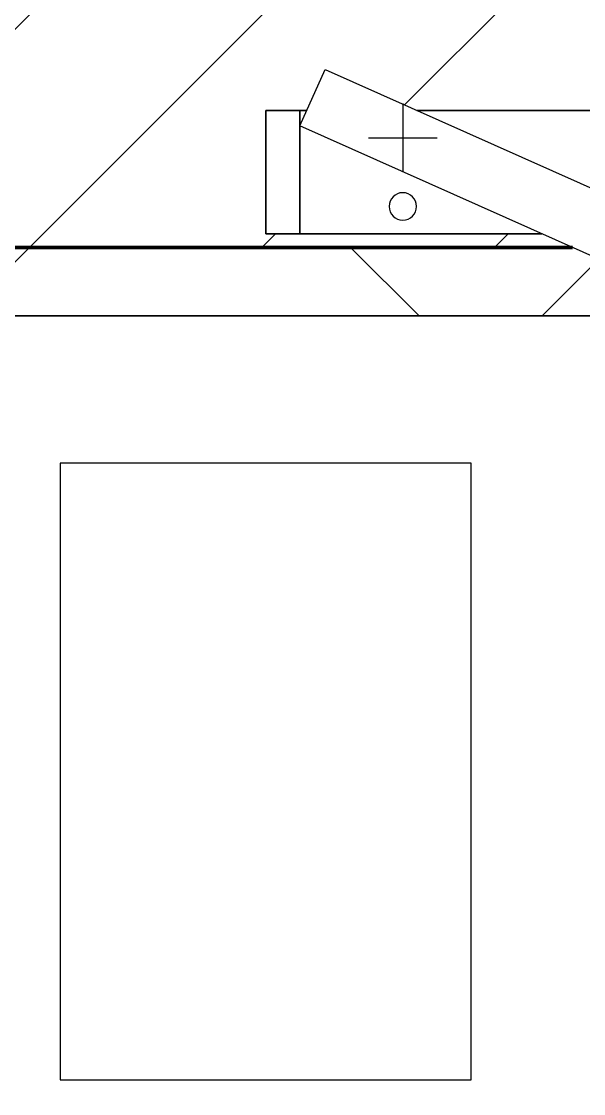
# Model space of a CAD drawing. Header units: millimetres. Extents: x -795739 to -715748, y -34378 to 22353.
# Drawn here: x -742161 to -741750, y 7327 to 8109 of the extents above; entities that cross this region are included whole.
import ezdxf
from ezdxf.xclip import XClip

# ---------------------------------------------------------------- set-up
doc = ezdxf.new("R2010")
doc.units = ezdxf.units.MM
doc.header["$XCLIPFRAME"] = 0
doc.layers.add('000 - WIPEOUT', color=250, linetype='Continuous')
doc.layers.add('A11_ALU.SOLID SHEET', color=2, linetype='Continuous')
for name, color, linetype, lineweight in [('A-DOOR', 3, 'Continuous', 25), ('A-DOOR-E', 2, 'Continuous', 25), ('A-GLAZ-CURT', 2, 'Continuous', 9), ('A-WALL', 5, 'Continuous', 35), ('A-WALL-FNSH', 2, 'Continuous', 35), ('A-WALL-PATT', 1, 'Continuous', 9)]:
    doc.layers.add(name, color=color, linetype=linetype, lineweight=lineweight)

# ---------------------------------------------------------------- blocks, each defined once
blk = doc.blocks.new('DPA_AC-SG-PI - A2_1200x2000 mm-12153081-4282-01 ENLARGED LOWER PLATFORM LEVEL - REFLECTED CEILING PLAN - SHEET 3')
at = {"layer": 'A-DOOR', "lineweight": 35}
for p, q in [((-575, 0), (-600, 0)), ((-600, 0), (-600, -90)), ((-575, -90), (-575, 0)), ((-600, -90), (-575, -90))]:
    blk.add_line(p, q, dxfattribs=at)
at = {"layer": 'A-DOOR', "lineweight": 25}
for p, q in [((-500, 5), (-500, -45)), ((-525, -20), (-475, -20))]:
    blk.add_line(p, q, dxfattribs=at)
for start, end in [(0, 180), (180, 0)]:
    blk.add_arc((-500, -70), 10, start, end, dxfattribs=at)
at = {"layer": 'A-DOOR-E'}
for p, q in [((-575, -11.13), (-556.64, 29.95)), ((-556.64, 29.95), (522.81, -452.33)), ((-600, 0), (-570.03, 0)), ((-600, -90), (-600, 0)), ((-575, 0), (-575, -90)), ((-570.03, 0), (-575, 0)), ((-489.61, 0), (600, 0)), ((575, 0), (-489.61, 0)), ((504.45, -493.42), (-575, -11.13)), ((-398.48, -90), (-600, -90)), ((-575, -90), (-398.48, -90))]:
    blk.add_line(p, q, dxfattribs=at)
blk = doc.blocks.new('PPLS-PP19_Custom Tile Pattern - Custom Tile Pattern-V52-4282-01 ENLARGED LOWER PLATFORM LEVEL - REFLECTED CEILING PLAN - SHEET 3')
at = {"layer": 'A-GLAZ-CURT'}
for p, q in [((-35.81, 0), (300, 0)), ((300, 0), (-35.81, 0)), ((195.99, 0), (201.89, 0)), ((201.89, 0), (195.99, 0)), ((202.06, 0), (213.31, 0)), ((213.31, 0), (202.06, 0)), ((230.06, 0), (300, 0)), ((76.1, -50), (300, -50)), ((300, -50), (76.1, -50))]:
    blk.add_line(p, q, dxfattribs=at)
for points, knots in [([(76.63, 0), (74.8, 0), (67.65, 0), (53.52, 0), (37, 0), (24.07, 0), (12.82, 0), (-2.9, 0), (-20.62, 0), (-30.05, 0), (-35.09, 0), (-35.78, 0)], [-3095.572228, -3095.572228, -3095.572228, -3095.572228, -2950.589685, -2634.532728, -2313.748533, -2106.613311, -1925.670641, -1617.263037, -1290.787923, -1039.307308, -1000.285926, -1000.285926, -1000.285926, -1000.285926]), ([(-30.52, 0), (-27.11, 0), (-17.83, 0), (5.99, 0), (22.06, 0), (37.44, 0), (45.92, 0), (57.76, 0), (64.47, 0), (72.74, 0), (75.22, 0), (76.03, 0), (76.21, 0)], [-2323.618664, -2323.618664, -2323.618664, -2323.618664, -2142.497158, -1716.209403, -1206.526904, -1089.329421, -901.315459, -753.071572, -495.328968, -421.953223, -334.951786, -290.452333, -290.452333, -290.452333, -290.452333]), ([(-15.19, 0), (-13.07, 0), (7.48, 0), (42.82, 0), (88.72, 0), (120.63, 0), (138.28, 0), (138.53, 0)], [-461.142613, -461.142613, -461.142613, -461.142613, -429.606584, -390.253598, -346.313304, -291.370682, -290.5735, -290.5735, -290.5735, -290.5735]), ([(103.09, 0), (101.08, 0), (86.31, 0), (63.34, 0), (35.84, 0), (12, 0), (3.36, 0), (-1.23, 0), (-1.84, 0)], [-375.435014, -375.435014, -375.435014, -375.435014, -369.147452, -330.153101, -307.516438, -285.83788, -246.234814, -236.991154, -236.991154, -236.991154, -236.991154]), ([(114.39, 0), (114.2, 0), (112.08, 0), (105.42, 0), (92.38, 0), (85.59, 0), (74.4, 0), (62.26, 0), (51.85, 0), (43.81, 0), (29.53, 0), (20.67, 0), (18.85, 0), (18.16, 0)], [-8148.58938, -8148.58938, -8148.58938, -8148.58938, -8105.191388, -7723.759874, -7531.75727, -7135.649961, -6924.452779, -6738.82075, -6548.303034, -6314.283804, -6135.05769, -5972.647715, -5832.674503, -5832.674503, -5832.674503, -5832.674503]), ([(134.04, 0), (125.77, 0), (106.11, 0), (76.86, 0), (57.82, 0), (46.51, 0), (41.18, 0), (36.02, 0), (35.54, 0), (35.54, 0)], [-445.544622, -445.544622, -445.544622, -445.544622, -401.860199, -357.622665, -341.267687, -334.000314, -326.15566, -319.318397, -317.489778, -317.489778, -317.489778, -317.489778]), ([(36.29, 0), (37.77, 0), (48.82, 0), (64.79, 0), (95.91, 0), (122.89, 0), (131.14, 0), (133.34, 0)], [-314.598523, -314.598523, -314.598523, -314.598523, -305.899624, -287.17622, -249.500363, -194.761443, -159.62089, -159.62089, -159.62089, -159.62089]), ([(66.14, 0), (66.68, 0), (78.78, 0), (100.57, 0), (116.36, 0), (128.63, 0), (128.95, 0)], [-99.496768, -99.496768, -99.496768, -99.496768, -97.899267, -63.759246, -39.050993, -35.895543, -35.895543, -35.895543, -35.895543]), ([(66.29, 0), (69.2, 0), (75.96, 0), (82.12, 0), (83.66, 0)], [-4256.411813, -4256.411813, -4256.411813, -4256.411813, -4094.177415, -3869.465285, -3869.465285, -3869.465285, -3869.465285]), ([(66.38, 0), (68.98, 0), (74.83, 0), (84.83, 0), (86.01, 0), (92.51, 0), (94.33, 0)], [-4109.384309, -4109.384309, -4109.384309, -4109.384309, -3960.84581, -3759.045785, -3336.541051, -2783.776468, -2783.776468, -2783.776468, -2783.776468]), ([(136.44, 0), (121.66, 0), (98.51, 0), (74.89, 0), (66.89, 0)], [-106.750556, -106.750556, -106.750556, -106.750556, -59.610984, -35.583519, -35.583519, -35.583519, -35.583519]), ([(76.22, 0), (75.58, 0), (73.64, 0), (71.05, 0), (70.61, 0)], [-193.634889, -193.634889, -193.634889, -193.634889, -31.537676, 0, 0, 0, 0]), ([(94.4, 0), (94.4, 0), (94.64, 0), (99.11, 0), (108.97, 0), (119.78, 0), (128.84, 0), (133.72, 0)], [-2348.345796, -2348.345796, -2348.345796, -2348.345796, -2310.419338, -2233.599744, -2052.234781, -1843.028543, -1590.72941, -1590.72941, -1590.72941, -1590.72941]), ([(129.02, 0), (129.02, 0), (124.41, 0), (122.35, 0), (114.96, 0), (108.04, 0), (103.09, 0)], [-35.386604, -35.386604, -35.386604, -35.386604, -31.430235, -22.807238, -15.488593, 0, 0, 0, 0]), ([(133.59, 0), (133.32, 0), (130.97, 0), (126.24, 0), (118.6, 0), (114.23, 0), (111.98, 0), (105.66, 0), (105.23, 0), (105.23, 0)], [-9692.532631, -9692.532631, -9692.532631, -9692.532631, -9677.714971, -9567.007022, -9453.21225, -9220.200448, -9012.77275, -8966.157302, -8929.495943, -8929.495943, -8929.495943, -8929.495943]), ([(105.26, 0), (105.52, 0), (111.01, 0), (112.65, 0), (113.59, 0)], [-8920.561005, -8920.561005, -8920.561005, -8920.561005, -8814.835624, -8577.462505, -8577.462505, -8577.462505, -8577.462505]), ([(128.58, 0), (128.8, 0), (130.16, 0), (139.26, 0), (152.67, 0), (161.24, 0), (162.19, 0), (162.75, 0)], [-633.326174, -633.326174, -633.326174, -633.326174, -627.736123, -618.981161, -602.094757, -592.980799, -581.414464, -581.414464, -581.414464, -581.414464]), ([(133.72, 0), (133.28, 0), (131.75, 0), (129.87, 0), (129.11, 0)], [-655.57405, -655.57405, -655.57405, -655.57405, -651.020627, -640.742133, -640.742133, -640.742133, -640.742133]), ([(134.02, 0), (135.09, 0), (144.52, 0), (163.31, 0), (185.23, 0), (193.62, 0), (194.69, 0), (194.79, 0)], [-1585.435539, -1585.435539, -1585.435539, -1585.435539, -1530.39897, -1095.004608, -529.74427, -295.064701, -265.121568, -265.121568, -265.121568, -265.121568]), ([(157.9, 0), (156.77, 0), (151.67, 0), (143.6, 0), (136.75, 0), (134.03, 0)], [-10292.955006, -10292.955006, -10292.955006, -10292.955006, -10098.273015, -9847.788484, -9700.448398, -9700.448398, -9700.448398, -9700.448398]), ([(168.37, 0), (167.68, 0), (162.47, 0), (152, 0), (137.19, 0), (135.11, 0)], [-543.375029, -543.375029, -543.375029, -543.375029, -530.793311, -458.593899, -447.436494, -447.436494, -447.436494, -447.436494]), ([(193.8, 0), (193.33, 0), (190.11, 0), (183.13, 0), (171, 0), (161.95, 0), (161.28, 0), (158.35, 0), (157.85, 0), (157.77, 0)], [-11665.349007, -11665.349007, -11665.349007, -11665.349007, -11565.880756, -11105.624034, -10839.086983, -10768.332124, -10666.779182, -10580.760289, -10550.278881, -10550.278881, -10550.278881, -10550.278881]), ([(201.88, 0), (190.4, 0), (176.29, 0), (159.34, 0), (158.33, 0), (158.3, 0)], [-183.995455, -183.995455, -183.995455, -183.995455, -143.776725, -129.632772, -123.352749, -123.352749, -123.352749, -123.352749]), ([(159.07, 0), (159.13, 0), (160.84, 0), (165.21, 0), (174.15, 0), (185.98, 0), (208.82, 0), (219.42, 0), (230.06, 0)], [-115.643202, -115.643202, -115.643202, -115.643202, -114.681583, -87.660824, -65.295536, -41.623857, -24.459831, 0, 0, 0, 0]), ([(162.75, 0), (165.4, 0), (170.91, 0), (172.61, 0), (172.61, 0)], [-111.264224, -111.264224, -111.264224, -111.264224, -56.742688, -19.085662, -19.085662, -19.085662, -19.085662]), ([(247.1, 0), (246.76, 0), (245.04, 0), (238.34, 0), (226.56, 0), (221.1, 0), (200.27, 0), (182.99, 0), (174.27, 0), (169.67, 0), (168.99, 0)], [-9649.085549, -9649.085549, -9649.085549, -9649.085549, -9581.591397, -9406.094246, -9221.510254, -9016.44624, -8717.832359, -8253.978395, -8152.463617, -8069.855175, -8069.855175, -8069.855175, -8069.855175]), ([(201.75, 0), (197.44, 0), (186.36, 0), (175.3, 0), (169.49, 0)], [-180.398796, -180.398796, -180.398796, -180.398796, -162.427601, -142.916156, -142.916156, -142.916156, -142.916156]), ([(171.51, 0), (176.48, 0), (193.23, 0), (198.16, 0), (200.5, 0), (200.84, 0)], [-7971.819559, -7971.819559, -7971.819559, -7971.819559, -7784.112253, -7606.717214, -7575.738696, -7575.738696, -7575.738696, -7575.738696]), ([(172.07, 0), (177.66, 0), (187.87, 0), (201.08, 0), (207.47, 0), (213.96, 0), (215.11, 0)], [-255.364076, -255.364076, -255.364076, -255.364076, -237.955587, -223.92608, -215.862851, -208.75215, -208.75215, -208.75215, -208.75215]), ([(215.22, 0), (214.62, 0), (210.55, 0), (206.87, 0), (202.81, 0), (201.9, 0)], [-203.825446, -203.825446, -203.825446, -203.825446, -198.527383, -184.406837, -180.61589, -180.61589, -180.61589, -180.61589]), ([(201.96, 0), (204.64, 0), (209.13, 0), (213.9, 0), (241.96, 0), (266.73, 0), (281.71, 0), (291.71, 0), (296.52, 0), (297.86, 0), (298.09, 0)], [-7541.408582, -7541.408582, -7541.408582, -7541.408582, -7289.299508, -7042.621073, -6582.165592, -6068.460911, -5766.029927, -5566.724884, -5280.360606, -5199.253518, -5199.253518, -5199.253518, -5199.253518]), ([(300, 0), (286.53, 0), (254.22, 0), (220.84, 0), (203.62, 0), (202.77, 0)], [-285.253232, -285.253232, -285.253232, -285.253232, -244.693688, -187.987675, -185.029123, -185.029123, -185.029123, -185.029123]), ([(300, 0), (288.22, 0), (262, 0), (230.43, 0), (219.94, 0), (219.02, 0)], [-12528.858583, -12528.858583, -12528.858583, -12528.858583, -11905.454923, -11162.864862, -10856.732305, -10856.732305, -10856.732305, -10856.732305]), ([(219.9, 0), (220.86, 0), (227.84, 0), (242.06, 0), (246.54, 0), (246.96, 0)], [-10670.940496, -10670.940496, -10670.940496, -10670.940496, -10511.382485, -9925.173265, -9834.877357, -9834.877357, -9834.877357, -9834.877357]), ([(284.76, 0), (284.76, 0), (285.09, 0), (287.47, 0), (293.59, 0), (297.76, 0), (300, 0)], [-4110.630118, -4110.630118, -4110.630118, -4110.630118, -4053.389046, -3959.664717, -3862.421465, -3746.95702, -3746.95702, -3746.95702, -3746.95702]), ([(297.38, 0), (295.84, 0), (291.62, 0), (285.38, 0), (284.87, 0)], [-4803.172655, -4803.172655, -4803.172655, -4803.172655, -4358.271401, -4143.037883, -4143.037883, -4143.037883, -4143.037883])]:
    blk.add_open_spline(points, degree=3, knots=knots, dxfattribs=at)
for points in [[(70.61, 0), (69.26, 0), (67.78, 0), (66.19, 0)], [(80.35, 0), (79.57, 0), (78.27, 0), (76.63, 0)], [(84.06, 0), (83.48, 0), (82.41, 0), (81.72, 0)], [(137.1, 0), (136.32, 0), (135.32, 0), (134.05, 0)], [(168.74, 0), (168.74, 0), (169.81, 0), (171.51, 0)], [(195.11, 0), (194.91, 0), (194.44, 0), (193.8, 0)]]:
    blk.add_open_spline(points, degree=3, dxfattribs=at)
blk = doc.blocks.new('PPLS-PP19_Custom Tile Pattern - Custom Tile Pattern-V53-4282-01 ENLARGED LOWER PLATFORM LEVEL - REFLECTED CEILING PLAN - SHEET 3')
at = {"layer": 'A-GLAZ-CURT'}
for p, q in [((-300, 0), (300, 0)), ((300, 0), (-300, 0)), ((-293.07, 0), (-275.75, 0)), ((-275.75, 0), (-293.07, 0)), ((-222.32, 0), (-205, 0)), ((-205, 0), (-222.32, 0)), ((-300, -50), (300, -50)), ((300, -50), (-300, -50))]:
    blk.add_line(p, q, dxfattribs=at)
at = {"layer": 'A-GLAZ-CURT', "flags": 128}
for points in [[(-300, 0), (-291.56, 0), (-283.3, 0), (-275.2, 0), (-267.26, 0), (-259.45, 0), (-251.77, 0), (-244.2, 0), (-236.74, 0), (-229.36, 0), (-222.06, 0), (-214.83, 0), (-207.71, 0), (-200.76, 0), (-194.47, 0)], [(-125.17, 0), (-128.55, 0), (-134.16, 0), (-140.03, 0), (-145.5, 0), (-150.63, 0), (-155.53, 0), (-160.27, 0), (-164.95, 0), (-169.65, 0), (-174.47, 0), (-179.49, 0), (-184.81, 0), (-190.44, 0), (-196.37, 0), (-202.58, 0), (-209.04, 0), (-215.73, 0), (-222.63, 0), (-229.72, 0), (-236.97, 0), (-244.39, 0), (-251.96, 0), (-259.67, 0), (-267.51, 0), (-275.48, 0), (-283.55, 0), (-291.73, 0), (-300, 0)], [(-194.02, 0), (-187.54, 0), (-181.38, 0), (-175.58, 0), (-170.25, 0), (-165.64, 0), (-162.01, 0), (-159.53, 0), (-157.46, 0), (-154.52, 0), (-149.42, 0), (-141.84, 0), (-132.81, 0), (-126.4, 0)]]:
    blk.add_lwpolyline(points, dxfattribs=at)
at = {"layer": 'A-GLAZ-CURT'}
for points, knots in [([(-300, 0), (-284.65, 0), (-236.57, 0), (-174.61, 0), (-129.95, 0), (-110.8, 0), (-99.5, 0), (-91.46, 0)], [-5323.127839, -5323.127839, -5323.127839, -5323.127839, -4502.809032, -2700.551212, -1002.059161, -460.363443, 0, 0, 0, 0]), ([(-262.92, 0), (-269.62, 0), (-281.69, 0), (-294.48, 0), (-300, 0)], [-14117.930795, -14117.930795, -14117.930795, -14117.930795, -13729.592194, -13439.944408, -13439.944408, -13439.944408, -13439.944408]), ([(-262.44, 0), (-262.56, 0), (-263.93, 0), (-264.9, 0), (-265.4, 0)], [-227.211452, -227.211452, -227.211452, -227.211452, -208.940337, 0, 0, 0, 0]), ([(-195, 0), (-201.23, 0), (-222.23, 0), (-245.07, 0), (-262.35, 0)], [-15570.758768, -15570.758768, -15570.758768, -15570.758768, -15131.813646, -14128.93112, -14128.93112, -14128.93112, -14128.93112]), ([(-194.47, 0), (-198.1, 0), (-212.84, 0), (-232.01, 0), (-254.12, 0), (-259.77, 0), (-261.69, 0)], [-1587.663048, -1587.663048, -1587.663048, -1587.663048, -1400.429864, -858.079193, -543.655514, -265.643949, -265.643949, -265.643949, -265.643949]), ([(-258.6, 0), (-257.91, 0), (-254.26, 0), (-241.25, 0), (-225.99, 0), (-213.1, 0), (-203.19, 0), (-197.31, 0), (-194.47, 0)], [-5722.54675, -5722.54675, -5722.54675, -5722.54675, -5657.471696, -5413.335975, -5017.494783, -4832.723979, -4666.091899, -4504.997302, -4504.997302, -4504.997302, -4504.997302]), ([(-194.48, 0), (-195.47, 0), (-204.86, 0), (-216.65, 0), (-231.26, 0), (-233.46, 0), (-234, 0)], [-1475.09807, -1475.09807, -1475.09807, -1475.09807, -1422.553702, -978.033455, -846.069444, -682.911962, -682.911962, -682.911962, -682.911962]), ([(-233.49, 0), (-233.44, 0), (-232.38, 0), (-230.74, 0), (-225.3, 0), (-223.63, 0)], [-455.274641, -455.274641, -455.274641, -455.274641, -440.605512, -119.536984, 0, 0, 0, 0]), ([(-223.63, 0), (-219.39, 0), (-206.17, 0), (-188.58, 0), (-169.02, 0), (-152.12, 0), (-136.84, 0), (-129.54, 0), (-127.42, 0), (-127.37, 0)], [-5463.295695, -5463.295695, -5463.295695, -5463.295695, -5161.076232, -4739.070012, -4465.409639, -4149.119819, -3839.893365, -3647.167523, -3642.19713, -3642.19713, -3642.19713, -3642.19713]), ([(-126.6, 0), (-129.29, 0), (-149.49, 0), (-172.49, 0), (-194.47, 0)], [-17381.180655, -17381.180655, -17381.180655, -17381.180655, -17136.203329, -15583.19664, -15583.19664, -15583.19664, -15583.19664]), ([(-133.82, 0), (-135.51, 0), (-137.8, 0), (-149.31, 0), (-162.01, 0), (-176.88, 0), (-188.86, 0), (-194.22, 0)], [-2731.647847, -2731.647847, -2731.647847, -2731.647847, -2418.507304, -2308.929706, -2113.765672, -1763.376603, -1479.642584, -1479.642584, -1479.642584, -1479.642584]), ([(-137.88, 0), (-140.56, 0), (-147.66, 0), (-147.69, 0), (-158.72, 0), (-174.02, 0), (-182.92, 0), (-191, 0), (-194.11, 0)], [-3187.727384, -3187.727384, -3187.727384, -3187.727384, -2919.378265, -2477.344047, -2237.412286, -2029.680487, -1755.085331, -1593.863692, -1593.863692, -1593.863692, -1593.863692]), ([(-193.87, 0), (-191.35, 0), (-182.86, 0), (-171.77, 0), (-158.7, 0), (-157.22, 0)], [-4493.543421, -4493.543421, -4493.543421, -4493.543421, -4349.945572, -4000.813434, -3840.635403, -3840.635403, -3840.635403, -3840.635403]), ([(-152.35, 0), (-151.03, 0), (-147.71, 0), (-143.57, 0), (-138.62, 0)], [-3494.978217, -3494.978217, -3494.978217, -3494.978217, -3371.022232, -3227.460399, -3227.460399, -3227.460399, -3227.460399]), ([(-118.78, 0), (-121.86, 0), (-126.28, 0), (-136.96, 0), (-147.46, 0), (-150.03, 0), (-150.57, 0)], [-5938.474035, -5938.474035, -5938.474035, -5938.474035, -5700.061948, -5508.838257, -5298.784692, -5196.16478, -5196.16478, -5196.16478, -5196.16478]), ([(-150.34, 0), (-150.07, 0), (-147.75, 0), (-142.86, 0), (-132.22, 0), (-126.65, 0)], [-4948.728362, -4948.728362, -4948.728362, -4948.728362, -4883.323924, -4440.880425, -4100.916692, -4100.916692, -4100.916692, -4100.916692]), ([(-26.75, 0), (-27.82, 0), (-36.18, 0), (-53.55, 0), (-78.2, 0), (-110.94, 0), (-130.52, 0), (-147.74, 0), (-149.07, 0)], [-8718.362214, -8718.362214, -8718.362214, -8718.362214, -8532.293389, -8073.216054, -7508.296369, -7004.680444, -6449.282163, -6277.220794, -6277.220794, -6277.220794, -6277.220794]), ([(-148.23, 0), (-146.94, 0), (-140.15, 0), (-137.28, 0), (-133.93, 0), (-128.78, 0), (-126.5, 0)], [-6162.058746, -6162.058746, -6162.058746, -6162.058746, -6017.569127, -5560.701257, -5364.112219, -5231.017328, -5231.017328, -5231.017328, -5231.017328]), ([(-86.16, 0), (-91.37, 0), (-104.13, 0), (-122.65, 0), (-139.03, 0), (-146.11, 0), (-146.95, 0)], [-1681.3698, -1681.3698, -1681.3698, -1681.3698, -1374.161226, -945.742622, -741.901385, -489.130243, -489.130243, -489.130243, -489.130243]), ([(-146.69, 0), (-146.59, 0), (-145.49, 0), (-135.69, 0), (-128.29, 0), (-125.15, 0)], [-420.34245, -420.34245, -420.34245, -420.34245, -406.956646, -290.263673, 0, 0, 0, 0]), ([(-127.41, 0), (-131.63, 0), (-133.16, 0), (-134.09, 0), (-134.15, 0)], [-8540.990293, -8540.990293, -8540.990293, -8540.990293, -8266.114998, -8246.473386, -8246.473386, -8246.473386, -8246.473386]), ([(-134.15, 0), (-133.32, 0), (-130.31, 0), (-117.33, 0), (-92.04, 0), (-74.02, 0), (-62.74, 0), (-60.36, 0), (-59.97, 0)], [-7657.439573, -7657.439573, -7657.439573, -7657.439573, -7293.749979, -6839.55839, -6236.997189, -5713.340575, -5140.470607, -5006.787413, -5006.787413, -5006.787413, -5006.787413]), ([(-120.13, 0), (-120.14, 0), (-120.24, 0), (-121.3, 0), (-129.25, 0), (-133.82, 0)], [-2933.992132, -2933.992132, -2933.992132, -2933.992132, -2920.575025, -2840.280255, -2731.647847, -2731.647847, -2731.647847, -2731.647847]), ([(-113.43, 0), (-113.44, 0), (-113.96, 0), (-119.73, 0), (-125.14, 0), (-126.55, 0), (-126.72, 0)], [-328.499627, -328.499627, -328.499627, -328.499627, -282.672656, -98.539552, -24.539552, -14.473635, -14.473635, -14.473635, -14.473635]), ([(-126.5, 0), (-122.44, 0), (-108.71, 0), (-86.68, 0), (-67.08, 0), (-59.84, 0), (-58.66, 0)], [-5231.017328, -5231.017328, -5231.017328, -5231.017328, -4994.692869, -4542.524482, -4008.285538, -3894.249991, -3894.249991, -3894.249991, -3894.249991]), ([(-126.48, 0), (-125.3, 0), (-124.06, 0), (-123.43, 0), (-123.28, 0)], [-3612.805853, -3612.805853, -3612.805853, -3612.805853, -3488.92562, -3439.852845, -3439.852845, -3439.852845, -3439.852845]), ([(-125.75, 0), (-125.28, 0), (-120.38, 0), (-107.3, 0), (-90.42, 0), (-75.26, 0), (-68.41, 0), (-65.12, 0), (-63.63, 0)], [-4082.700899, -4082.700899, -4082.700899, -4082.700899, -4054.690705, -3793.097032, -3402.597032, -3144.956779, -3050.982048, -2969.237017, -2969.237017, -2969.237017, -2969.237017]), ([(-72.93, 0), (-75.51, 0), (-89.55, 0), (-108.92, 0), (-125.61, 0)], [-19442.345229, -19442.345229, -19442.345229, -19442.345229, -18935.241197, -17411.007533, -17411.007533, -17411.007533, -17411.007533]), ([(-125.15, 0), (-124.93, 0), (-121.96, 0), (-113.01, 0), (-98.9, 0), (-85.29, 0), (-71.67, 0), (-65.93, 0), (-65.07, 0)], [-3362.7396, -3362.7396, -3362.7396, -3362.7396, -3342.215224, -3074.362186, -2902.289527, -2605.247022, -2322.099534, -2241.8264, -2241.8264, -2241.8264, -2241.8264]), ([(-122.08, 0), (-122.01, 0), (-121.69, 0), (-121.2, 0), (-120.88, 0)], [-3136.336417, -3136.336417, -3136.336417, -3136.336417, -3110.304437, -3035.164275, -3035.164275, -3035.164275, -3035.164275])]:
    blk.add_open_spline(points, degree=3, knots=knots, dxfattribs=at)
blk = doc.blocks.new('*U553')
at = {"layer": 'A-GLAZ-CURT', "rotation": 180}
for name, p in [('PPLS-PP19_Custom Tile Pattern - Custom Tile Pattern-V53-4282-01 ENLARGED LOWER PLATFORM LEVEL - REFLECTED CEILING PLAN - SHEET 3', (36600, 4315)), ('PPLS-PP19_Custom Tile Pattern - Custom Tile Pattern-V52-4282-01 ENLARGED LOWER PLATFORM LEVEL - REFLECTED CEILING PLAN - SHEET 3', (37200, 4315))]:
    blk.add_blockref(name, p, dxfattribs=at)
blk = doc.blocks.new('*U906')
at = {"color": 3}
blk.add_wipeout([(-225, -250), (225, -250), (225, -550), (-225, -550)], dxfattribs=at).dxf.layer = '000 - WIPEOUT'
at = {"layer": 'A11_ALU.SOLID SHEET', "color": 0, "linetype": 'ByBlock'}
blk.add_lwpolyline([(-225, -550), (225, -550), (225, -250), (-225, -250)], close=True, dxfattribs=at)
blk = doc.blocks.new('*U1025')
blk.add_lwpolyline([(-3457.37, 550), (8124.55, 550), (8124.55, 4315), (-3457.37, 4315)], close=True)
at = {"layer": 'A11_ALU.SOLID SHEET', "linetype": 'ByBlock', "rotation": 90}
blk.add_blockref('*U906', (2300, 3982.5), dxfattribs=at)
blk = doc.blocks.new('DPA_AC-SG-PI - A2_1200x2000 mm-12153081-4180-01 LOWER PLATFORM LEVEL - REFLECTED CEILING PLAN')
at = {"layer": 'A-DOOR', "lineweight": 9}
for p, q in [((-575, 0), (-600, 0)), ((-600, 0), (-600, -90)), ((-575, -90), (-575, 0)), ((-600, -90), (-575, -90))]:
    blk.add_line(p, q, dxfattribs=at)
at = {"layer": 'A-DOOR'}
for p, q in [((-500, 5), (-500, -45)), ((-525, -20), (-475, -20))]:
    blk.add_line(p, q, dxfattribs=at)
for start, end in [(0, 180), (180, 0)]:
    blk.add_arc((-500, -70), 10, start, end, dxfattribs=at)
at = {"layer": 'A-DOOR-E'}
for p, q in [((-575, -11.13), (-556.64, 29.95)), ((-556.64, 29.95), (522.81, -452.33)), ((-600, 0), (-570.03, 0)), ((-600, -90), (-600, 0)), ((-575, 0), (-575, -90)), ((-489.61, 0), (600, 0)), ((575, 0), (-489.61, 0)), ((504.45, -493.42), (-575, -11.13)), ((-398.48, -90), (-600, -90)), ((-575, -90), (-398.48, -90))]:
    blk.add_line(p, q, dxfattribs=at)
blk = doc.blocks.new('C-1-PP19-AR-4180-01-B_20250908-040939_EXDOWNLIGHT')
at = {"layer": 'A-DOOR-E'}
blk.add_blockref('DPA_AC-SG-PI - A2_1200x2000 mm-12153081-4180-01 LOWER PLATFORM LEVEL - REFLECTED CEILING PLAN', (3300, 4465), dxfattribs=at)

msp = doc.modelspace()

# ---------------------------------------------------------------- hatches: boundary and pattern name
at = {"layer": 'A-WALL-PATT', "lineweight": 9}
h = msp.add_hatch(dxfattribs=at)
h.set_pattern_fill('FP_2', color=256, style=0, pattern_type=2)
h.set_pattern_definition([(45, (0, 0), (-84.852814, 84.852814), [])])
h.paths.add_polyline_path([(-733552.04, 7944.02), (-733352.04, 7944.02), (-733352.04, 8144.02), (-755057.37, 8144.02), (-755057.37, 7944.02), (-741758.47, 7944.02), (-741780.86, 7954.02), (-741982.37, 7954.02), (-741982.37, 8044.02), (-741952.4, 8044.02), (-741939.02, 8073.97), (-741871.98, 8044.02), (-740782.37, 8044.02), (-740782.37, 7954.02), (-741670.54, 7954.02), (-741648.16, 7944.02), (-739358.47, 7944.02), (-739380.86, 7954.02), (-739582.37, 7954.02), (-739582.37, 8044.02), (-739552.4, 8044.02), (-739539.02, 8073.97), (-739471.98, 8044.02), (-738382.37, 8044.02), (-738382.37, 7954.02), (-739270.54, 7954.02), (-739248.16, 7944.02), (-734010.62, 7944.02)])

# ---------------------------------------------------------------- linework, layer by layer
at = {"layer": 'A-WALL', "color": 7, "lineweight": 70}
for p, q in [((-751479.42, 7944.02), (-741982.37, 7944.02)), ((-741982.37, 7944.02), (-751479.42, 7944.02)), ((-741982.37, 7944.02), (-741758.47, 7944.02)), ((-741758.47, 7944.02), (-741982.37, 7944.02))]:
    msp.add_line(p, q, dxfattribs=at)

# ---------------------------------------------------------------- block references
ref = msp.add_blockref('*U1025', (-744682.37, 3579.02))
XClip(ref).set_block_clipping_path([(-45801.3280238605, -9620.0077451947), (23704.0078937773, 10334.9999958097)])

# ---------------------------------------------------------------- next in the draw order: hatches: boundary and pattern name
at = {"layer": 'A-WALL-PATT', "lineweight": 9}
h = msp.add_hatch(dxfattribs=at)
h.set_pattern_fill('FP_3', color=256, style=0, pattern_type=2)
h.set_pattern_definition([(45, (0, 0), (-212.13203, 212.13203), []), (135, (0, 0), (-212.13203, -212.13203), [])])
h.paths.add_polyline_path([(-733602.04, 7894.02), (-733552.04, 7894.02), (-733552.04, 7944.02), (-739248.16, 7944.02), (-739136.25, 7894.02), (-734010.62, 7894.02)])
h.paths.add_polyline_path([(-739780.1, 7894.02), (-739246.56, 7894.02), (-739358.47, 7944.02), (-741648.16, 7944.02), (-741536.25, 7894.02), (-739847.98, 7894.02)])
h.paths.add_polyline_path([(-741646.56, 7894.02), (-741758.47, 7944.02), (-751479.42, 7944.02), (-751479.42, 7894.02), (-741680.64, 7894.02)])

# ---------------------------------------------------------------- next in the draw order: linework, layer by layer
at = {"layer": 'A-WALL-FNSH', "color": 250}
for p, q in [((-741982.37, 7894.02), (-751479.42, 7894.02)), ((-741646.56, 7894.02), (-741982.37, 7894.02))]:
    msp.add_line(p, q, dxfattribs=at)

# ---------------------------------------------------------------- next in the draw order: block references
ref = msp.add_blockref('C-1-PP19-AR-4180-01-B_20250908-040939_EXDOWNLIGHT', (-744682.37, 3579.02))
XClip(ref).set_block_clipping_path([(-45801.3280238605, -9620.0077451947), (23704.0078937773, 10334.9999958097)])
msp.add_blockref('*U553', (-778882.37, 3579.02))
at = {"layer": 'A-DOOR-E'}
msp.add_blockref('DPA_AC-SG-PI - A2_1200x2000 mm-12153081-4282-01 ENLARGED LOWER PLATFORM LEVEL - REFLECTED CEILING PLAN - SHEET 3', (-741382.37, 8044.02), dxfattribs=at)

doc.saveas('drawing.dxf')
